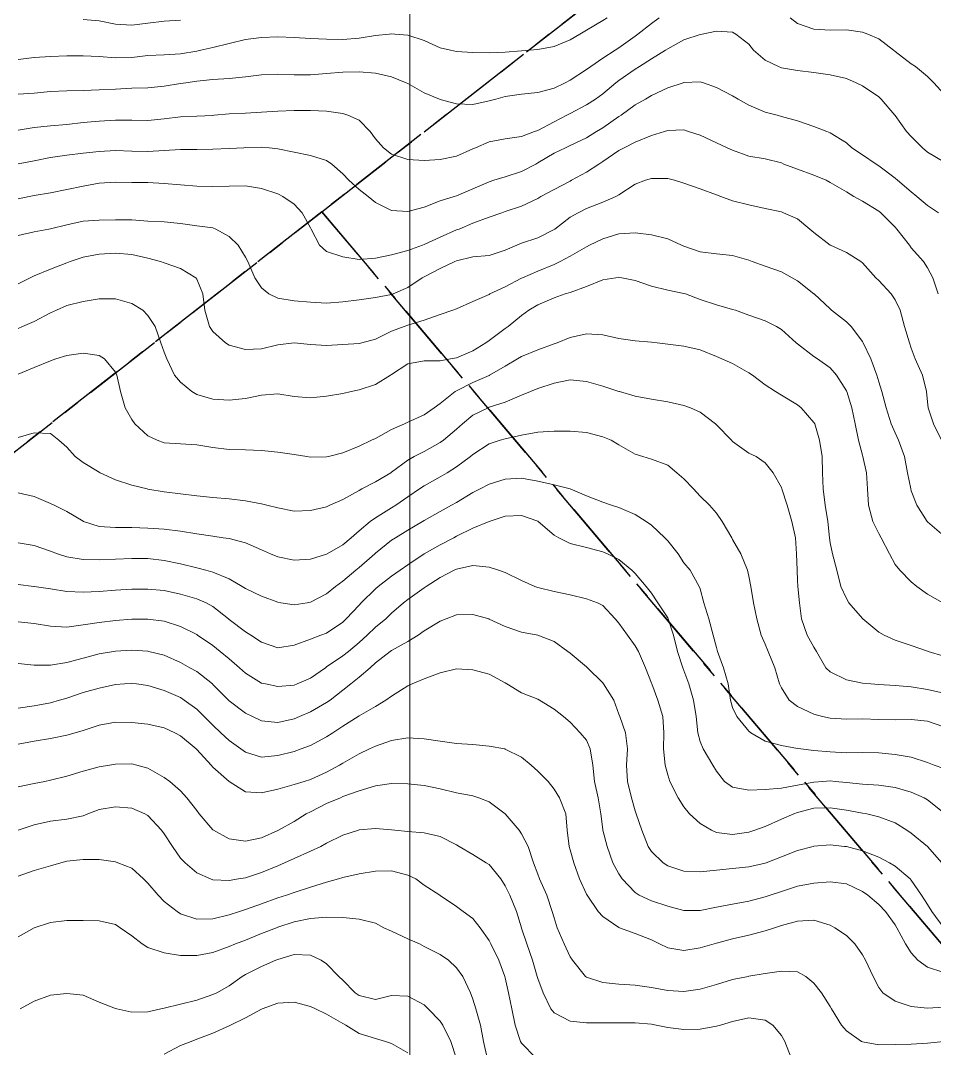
# Model space of a CAD drawing. Header units: centimetres. Extents: x 0 to 642158, y -847 to 649707.
# Drawn here: x 617154.83 to 617182.96, y 620388.53 to 620420.16 of the extents above; entities that cross this region are included whole.
import ezdxf

# ---------------------------------------------------------------- set-up
doc = ezdxf.new("R2010")
doc.units = ezdxf.units.CM
doc.header["$MEASUREMENT"] = 0
doc.linetypes.add('CENTERX2', pattern=[4, 2.5, -0.5, 0.5, -0.5])
doc.layers.add('MEV_grille', color=254, linetype='Continuous', lineweight=9)
doc.layers.add('WAL_topographie 0.5', color=253, linetype='Continuous', lineweight=20)
doc.layers.add('SPW_parcellaire cadastral', color=7, linetype='CENTERX2', lineweight=25, true_color=0xff0542)

# ---------------------------------------------------------------- blocks, each defined once
blk = doc.blocks.new('*U112')
at = {"layer": 'MEV_grille', "transparency": 33554687}
blk.add_lwpolyline([(0, 1825.476), (0, -1825.476)], dxfattribs=at)
blk = doc.blocks.new('*U113')
at = {"layer": 'MEV_grille', "color": 0, "linetype": 'ByBlock', "lineweight": -2, "transparency": 16777216}
blk.add_blockref('*U112', (1800, 0), dxfattribs=at)

msp = doc.modelspace()

# ---------------------------------------------------------------- linework, layer by layer
at = {"layer": 'SPW_parcellaire cadastral'}
for points in [[(617274.764, 620500.676), (617269.952, 620496.899), (617211.998, 620451.663), (617205.087, 620446.27), (617195.532, 620438.811), (617164.102, 620414.279), (617134.906, 620391.492), (617133.598, 620390.47), (617094.809, 620440.723), (617090.922, 620445.759), (617243.342, 620567.204), (617274.764, 620500.676)], [(617299.621, 620319.465), (617271.662, 620287.186), (617203.974, 620367.182), (617164.102, 620414.279), (617195.532, 620438.811), (617299.621, 620319.465)], [(617188.127, 620354.816), (617171.917, 620342.183), (617146.257, 620375.609), (617134.906, 620391.492), (617164.102, 620414.279), (617203.974, 620367.182), (617188.127, 620354.816)]]:
    msp.add_lwpolyline(points, dxfattribs=at)
at = {"layer": 'WAL_topographie 0.5'}
for points in [[(617154.75, 620418.965), (617155.25, 620419.024), (617155.75, 620419.062), (617156.25, 620419.081), (617156.75, 620419.077), (617157.25, 620419.056), (617157.75, 620419.019), (617158.25, 620419.026), (617158.75, 620419.085), (617159.25, 620419.111), (617159.75, 620419.137), (617160.25, 620419.222), (617160.382, 620419.25), (617160.75, 620419.335), (617161.25, 620419.462), (617161.75, 620419.581), (617162.25, 620419.648), (617162.75, 620419.662), (617163.25, 620419.648), (617163.75, 620419.617), (617164.25, 620419.588), (617164.75, 620419.583), (617165.25, 620419.625), (617165.75, 620419.706), (617166.173, 620419.75), (617166.25, 620419.76), (617166.35, 620419.75), (617166.75, 620419.713), (617167.25, 620419.55), (617167.75, 620419.323), (617168.067, 620419.25), (617168.25, 620419.208), (617168.75, 620419.186), (617169.25, 620419.175), (617169.75, 620419.194), (617170.25, 620419.229), (617170.5, 620419.25), (617170.75, 620419.27), (617171.25, 620419.37), (617171.75, 620419.575), (617172.043, 620419.75), (617172.25, 620419.866), (617172.75, 620420.161), (617172.887, 620420.25)], [(617154.75, 620417.898), (617155.25, 620417.93), (617155.75, 620417.978), (617156.25, 620418.005), (617156.75, 620418.014), (617157.25, 620418.033), (617157.75, 620418.058), (617158.25, 620418.081), (617158.75, 620418.096), (617159.25, 620418.146), (617159.75, 620418.225), (617159.914, 620418.25), (617160.25, 620418.299), (617160.75, 620418.352), (617161.25, 620418.38), (617161.75, 620418.435), (617162.25, 620418.496), (617162.75, 620418.515), (617163.25, 620418.496), (617163.75, 620418.496), (617164.25, 620418.538), (617164.75, 620418.573), (617165.25, 620418.584), (617165.75, 620418.546), (617166.25, 620418.429), (617166.7, 620418.25), (617166.75, 620418.226), (617167.25, 620417.943), (617167.721, 620417.75), (617167.75, 620417.739), (617168.25, 620417.601), (617168.75, 620417.582), (617169.25, 620417.694), (617169.463, 620417.75), (617169.75, 620417.83), (617170.25, 620417.898), (617170.75, 620417.952), (617171.25, 620418.087), (617171.596, 620418.25), (617171.75, 620418.33), (617172.25, 620418.656), (617172.382, 620418.75), (617172.75, 620419.005), (617173.128, 620419.25), (617173.25, 620419.33), (617173.75, 620419.689), (617173.833, 620419.75), (617174.25, 620420.069), (617174.486, 620420.25)], [(617156.75, 620420.201), (617157.25, 620420.155), (617157.75, 620420.056), (617158.25, 620420.02), (617158.75, 620420.085), (617159.25, 620420.142), (617159.75, 620420.178)], [(617178.519, 620420.25), (617178.75, 620420.078), (617179.25, 620419.9), (617179.75, 620419.869), (617180.25, 620419.876), (617180.75, 620419.806), (617180.907, 620419.75), (617181.25, 620419.607), (617181.704, 620419.25), (617181.75, 620419.212), (617182.25, 620418.833), (617182.377, 620418.75), (617182.75, 620418.447), (617182.943, 620418.25), (617183.25, 620417.906)], [(617154.75, 620416.79), (617155.25, 620416.869), (617155.75, 620416.927), (617156.25, 620416.97), (617156.75, 620417.023), (617157.25, 620417.072), (617157.75, 620417.103), (617158.25, 620417.102), (617158.75, 620417.087), (617159.25, 620417.138), (617159.75, 620417.206), (617160.25, 620417.22), (617160.75, 620417.246), (617160.792, 620417.25), (617161.25, 620417.294), (617161.75, 620417.315), (617162.25, 620417.341), (617162.75, 620417.378), (617163.25, 620417.399), (617163.75, 620417.399), (617164.25, 620417.372), (617164.75, 620417.301), (617164.905, 620417.25), (617165.25, 620417.095), (617165.588, 620416.75), (617165.75, 620416.525), (617166.003, 620416.25), (617166.25, 620416.049), (617166.75, 620415.888), (617167.25, 620415.855), (617167.75, 620415.891), (617168.25, 620415.996), (617168.75, 620416.213), (617168.835, 620416.25), (617169.25, 620416.429), (617169.75, 620416.525), (617170.25, 620416.6), (617170.649, 620416.75), (617170.75, 620416.784), (617171.25, 620417.046), (617171.648, 620417.25), (617171.75, 620417.303), (617172.25, 620417.572), (617172.528, 620417.75), (617172.75, 620417.907), (617173.154, 620418.25), (617173.25, 620418.323), (617173.75, 620418.672), (617173.878, 620418.75), (617174.25, 620418.984), (617174.686, 620419.25), (617174.75, 620419.294), (617175.25, 620419.566), (617175.75, 620419.74), (617175.813, 620419.75), (617176.25, 620419.837), (617176.75, 620419.806), (617176.848, 620419.75), (617177.25, 620419.439), (617177.391, 620419.25), (617177.75, 620418.948), (617178.157, 620418.75), (617178.25, 620418.712), (617178.75, 620418.628), (617179.25, 620418.567), (617179.75, 620418.494), (617180.25, 620418.382), (617180.556, 620418.25), (617180.75, 620418.159), (617181.25, 620417.819), (617181.325, 620417.75), (617181.747, 620417.25), (617181.75, 620417.247), (617182.101, 620416.75), (617182.25, 620416.593), (617182.59, 620416.25), (617182.75, 620416.11), (617183.25, 620415.822)], [(617154.75, 620415.754), (617155.25, 620415.85), (617155.75, 620415.953), (617156.25, 620416.018), (617156.75, 620416.081), (617157.25, 620416.139), (617157.75, 620416.164), (617158.25, 620416.147), (617158.75, 620416.134), (617159.25, 620416.167), (617159.75, 620416.2), (617160.25, 620416.198), (617160.75, 620416.208), (617161.25, 620416.226), (617161.697, 620416.25), (617161.75, 620416.253), (617162.25, 620416.269), (617162.476, 620416.25), (617162.75, 620416.222), (617163.25, 620416.115), (617163.75, 620416.008), (617164.25, 620415.86), (617164.409, 620415.75), (617164.75, 620415.446), (617164.932, 620415.25), (617165.25, 620414.97), (617165.527, 620414.75), (617165.75, 620414.563), (617166.25, 620414.323), (617166.75, 620414.288), (617167.25, 620414.427), (617167.75, 620414.612), (617168.176, 620414.75), (617168.25, 620414.771), (617168.75, 620414.988), (617169.25, 620415.204), (617169.401, 620415.25), (617169.75, 620415.358), (617170.25, 620415.524), (617170.689, 620415.75), (617170.75, 620415.783), (617171.25, 620416.08), (617171.599, 620416.25), (617171.75, 620416.319), (617172.25, 620416.552), (617172.558, 620416.75), (617172.75, 620416.868), (617173.25, 620417.208), (617173.316, 620417.25), (617173.75, 620417.569), (617174.062, 620417.75), (617174.25, 620417.862), (617174.75, 620418.093), (617175.223, 620418.25), (617175.25, 620418.259), (617175.75, 620418.279), (617175.85, 620418.25), (617176.25, 620418.108), (617176.75, 620417.843), (617176.915, 620417.75), (617177.25, 620417.565), (617177.75, 620417.349), (617178.12, 620417.25), (617178.25, 620417.217), (617178.75, 620417.077), (617179.25, 620416.9), (617179.653, 620416.75), (617179.75, 620416.712), (617180.25, 620416.399), (617180.416, 620416.25), (617180.75, 620416.031), (617181.164, 620415.75), (617181.25, 620415.69), (617181.75, 620415.312), (617181.822, 620415.25), (617182.25, 620414.893), (617182.42, 620414.75), (617182.75, 620414.472), (617183.085, 620414.25)], [(617154.75, 620414.679), (617155.09, 620414.75), (617155.25, 620414.783), (617155.75, 620414.866), (617156.25, 620414.961), (617156.75, 620415.067), (617157.25, 620415.16), (617157.75, 620415.193), (617158.25, 620415.182), (617158.75, 620415.176), (617159.25, 620415.155), (617159.75, 620415.107), (617160.25, 620415.066), (617160.75, 620415.053), (617161.25, 620415.073), (617161.75, 620415.074), (617162.25, 620414.996), (617162.75, 620414.833), (617162.906, 620414.75), (617163.25, 620414.517), (617163.495, 620414.25), (617163.75, 620413.782), (617163.769, 620413.75), (617164.026, 620413.25), (617164.25, 620413.062), (617164.75, 620412.893), (617165.25, 620412.814), (617165.75, 620412.852), (617166.25, 620412.953), (617166.75, 620413.089), (617167.198, 620413.25), (617167.25, 620413.269), (617167.75, 620413.5), (617168.25, 620413.722), (617168.328, 620413.75), (617168.75, 620413.929), (617169.25, 620414.113), (617169.644, 620414.25), (617169.75, 620414.285), (617170.25, 620414.45), (617170.75, 620414.693), (617170.842, 620414.75), (617171.25, 620414.97), (617171.75, 620415.227), (617171.793, 620415.25), (617172.25, 620415.501), (617172.631, 620415.75), (617172.75, 620415.828), (617173.25, 620416.17), (617173.413, 620416.25), (617173.75, 620416.419), (617174.25, 620416.626), (617174.652, 620416.75), (617174.75, 620416.782), (617175.25, 620416.798), (617175.392, 620416.75), (617175.75, 620416.635), (617176.25, 620416.404), (617176.581, 620416.25), (617176.75, 620416.171), (617177.25, 620415.995), (617177.75, 620415.91), (617178.25, 620415.782), (617178.33, 620415.75), (617178.75, 620415.588), (617179.25, 620415.405), (617179.628, 620415.25), (617179.75, 620415.186), (617180.25, 620414.89), (617180.478, 620414.75), (617180.75, 620414.602), (617181.25, 620414.301), (617181.311, 620414.25), (617181.75, 620413.804), (617181.8, 620413.75), (617182.191, 620413.25), (617182.25, 620413.169), (617182.625, 620412.75), (617182.75, 620412.555), (617182.909, 620412.25), (617183.078, 620411.75)], [(617154.75, 620413.551), (617155.25, 620413.659), (617155.694, 620413.75), (617155.75, 620413.76), (617156.25, 620413.883), (617156.75, 620413.991), (617157.25, 620414.024), (617157.75, 620414.033), (617158.25, 620414.029), (617158.75, 620413.992), (617159.25, 620413.968), (617159.75, 620413.918), (617160.25, 620413.849), (617160.75, 620413.782), (617160.842, 620413.75), (617161.25, 620413.517), (617161.529, 620413.25), (617161.75, 620412.88), (617161.827, 620412.75), (617162.036, 620412.25), (617162.25, 620411.942), (617162.474, 620411.75), (617162.75, 620411.618), (617163.25, 620411.538), (617163.75, 620411.498), (617164.25, 620411.471), (617164.75, 620411.509), (617165.25, 620411.573), (617165.75, 620411.643), (617166.25, 620411.732), (617166.297, 620411.75), (617166.75, 620411.948), (617167.196, 620412.25), (617167.25, 620412.278), (617167.75, 620412.536), (617168.194, 620412.75), (617168.25, 620412.774), (617168.75, 620412.89), (617169.25, 620412.938), (617169.75, 620413.094), (617170.108, 620413.25), (617170.25, 620413.309), (617170.75, 620413.481), (617171.25, 620413.733), (617171.274, 620413.75), (617171.75, 620414.113), (617171.996, 620414.25), (617172.25, 620414.381), (617172.75, 620414.575), (617173.154, 620414.75), (617173.25, 620414.805), (617173.75, 620415.128), (617174.066, 620415.25), (617174.25, 620415.305), (617174.75, 620415.302), (617174.963, 620415.25), (617175.25, 620415.163), (617175.75, 620414.991), (617176.25, 620414.804), (617176.389, 620414.75), (617176.75, 620414.619), (617177.25, 620414.491), (617177.75, 620414.384), (617178.25, 620414.274), (617178.315, 620414.25), (617178.75, 620414.059), (617179.127, 620413.75), (617179.25, 620413.647), (617179.75, 620413.257), (617179.766, 620413.25), (617180.25, 620413.026), (617180.691, 620412.75), (617180.75, 620412.705), (617181.156, 620412.25), (617181.25, 620412.163), (617181.63, 620411.75), (617181.75, 620411.575), (617181.906, 620411.25), (617182.045, 620410.75), (617182.191, 620410.25), (617182.25, 620410.088), (617182.372, 620409.75), (617182.591, 620409.25), (617182.717, 620408.75), (617182.75, 620408.435), (617182.773, 620408.25), (617182.931, 620407.75), (617183.183, 620407.25)], [(617154.75, 620412.058), (617155.127, 620412.25), (617155.25, 620412.308), (617155.75, 620412.511), (617156.25, 620412.71), (617156.357, 620412.75), (617156.75, 620412.888), (617157.25, 620412.979), (617157.75, 620413.006), (617158.25, 620412.966), (617158.75, 620412.852), (617159.131, 620412.75), (617159.25, 620412.709), (617159.75, 620412.533), (617160.222, 620412.25), (617160.25, 620412.207), (617160.435, 620411.75), (617160.496, 620411.25), (617160.64, 620410.75), (617160.75, 620410.593), (617161.133, 620410.25), (617161.25, 620410.175), (617161.75, 620410.043), (617162.25, 620410.059), (617162.75, 620410.183), (617163.25, 620410.25), (617163.25, 620410.25), (617163.25, 620410.25), (617163.75, 620410.196), (617164.25, 620410.165), (617164.75, 620410.191), (617165.25, 620410.227), (617165.337, 620410.25), (617165.75, 620410.357), (617166.25, 620410.603), (617166.635, 620410.75), (617166.75, 620410.79), (617167.25, 620410.946), (617167.75, 620411.119), (617168.134, 620411.25), (617168.25, 620411.293), (617168.75, 620411.514), (617169.25, 620411.737), (617169.272, 620411.75), (617169.75, 620411.97), (617170.25, 620412.236), (617170.28, 620412.25), (617170.75, 620412.455), (617171.25, 620412.658), (617171.443, 620412.75), (617171.75, 620412.916), (617172.25, 620413.203), (617172.343, 620413.25), (617172.75, 620413.447), (617173.25, 620413.602), (617173.75, 620413.63), (617174.25, 620413.569), (617174.75, 620413.451), (617175.176, 620413.25), (617175.25, 620413.22), (617175.75, 620413.045), (617176.25, 620412.984), (617176.75, 620412.935), (617177.25, 620412.788), (617177.35, 620412.75), (617177.75, 620412.606), (617178.25, 620412.43), (617178.583, 620412.25), (617178.75, 620412.157), (617179.25, 620411.755), (617179.256, 620411.75), (617179.75, 620411.29), (617179.798, 620411.25), (617180.25, 620410.895), (617180.4, 620410.75), (617180.75, 620410.288), (617180.771, 620410.25), (617181.007, 620409.75), (617181.187, 620409.25), (617181.25, 620409.045), (617181.343, 620408.75), (617181.478, 620408.25), (617181.626, 620407.75), (617181.75, 620407.476), (617181.852, 620407.25), (617182.045, 620406.75), (617182.137, 620406.25), (617182.232, 620405.75), (617182.25, 620405.692), (617182.423, 620405.25), (617182.74, 620404.75), (617182.75, 620404.738), (617183.25, 620404.31)], [(617154.75, 620410.689), (617154.891, 620410.75), (617155.25, 620410.907), (617155.75, 620411.169), (617155.931, 620411.25), (617156.25, 620411.391), (617156.75, 620411.518), (617157.25, 620411.597), (617157.75, 620411.597), (617158.25, 620411.461), (617158.594, 620411.25), (617158.75, 620411.092), (617158.967, 620410.75), (617159.147, 620410.25), (617159.25, 620409.957), (617159.326, 620409.75), (617159.569, 620409.25), (617159.75, 620409.037), (617160.098, 620408.75), (617160.25, 620408.659), (617160.75, 620408.517), (617161.25, 620408.488), (617161.75, 620408.538), (617162.25, 620408.636), (617162.75, 620408.673), (617163.25, 620408.597), (617163.75, 620408.551), (617164.25, 620408.603), (617164.75, 620408.684), (617165.01, 620408.75), (617165.25, 620408.798), (617165.75, 620408.97), (617166.217, 620409.25), (617166.25, 620409.27), (617166.75, 620409.602), (617167.25, 620409.698), (617167.75, 620409.694), (617168.068, 620409.75), (617168.25, 620409.784), (617168.75, 620409.998), (617169.152, 620410.25), (617169.25, 620410.319), (617169.75, 620410.691), (617169.836, 620410.75), (617170.25, 620411.088), (617170.478, 620411.25), (617170.75, 620411.418), (617171.25, 620411.628), (617171.589, 620411.75), (617171.75, 620411.801), (617172.25, 620411.977), (617172.75, 620412.182), (617173.15, 620412.25), (617173.25, 620412.267), (617173.341, 620412.25), (617173.75, 620412.165), (617174.25, 620411.989), (617174.75, 620411.872), (617175.25, 620411.766), (617175.296, 620411.75), (617175.75, 620411.579), (617176.25, 620411.415), (617176.75, 620411.278), (617176.833, 620411.25), (617177.25, 620411.1), (617177.75, 620410.924), (617178.098, 620410.75), (617178.25, 620410.662), (617178.704, 620410.25), (617178.75, 620410.212), (617179.25, 620409.829), (617179.367, 620409.75), (617179.75, 620409.475), (617179.948, 620409.25), (617180.25, 620408.775), (617180.261, 620408.75), (617180.42, 620408.25), (617180.524, 620407.75), (617180.628, 620407.25), (617180.75, 620406.788), (617180.762, 620406.75), (617180.868, 620406.25), (617180.904, 620405.75), (617180.931, 620405.25), (617181.068, 620404.75), (617181.25, 620404.381), (617181.318, 620404.25), (617181.574, 620403.75), (617181.75, 620403.431), (617181.895, 620403.25), (617182.25, 620402.889), (617182.422, 620402.75), (617182.75, 620402.511), (617183.221, 620402.25)], [(617154.75, 620409.281), (617155.25, 620409.486), (617155.75, 620409.694), (617155.917, 620409.75), (617156.25, 620409.854), (617156.75, 620409.928), (617157.25, 620409.861), (617157.407, 620409.75), (617157.75, 620409.343), (617157.788, 620409.25), (617157.905, 620408.75), (617158.046, 620408.25), (617158.25, 620407.887), (617158.348, 620407.75), (617158.75, 620407.384), (617159.029, 620407.25), (617159.25, 620407.172), (617159.75, 620407.136), (617160.25, 620407.11), (617160.75, 620407.03), (617161.25, 620406.966), (617161.75, 620406.957), (617162.25, 620406.929), (617162.75, 620406.881), (617163.25, 620406.811), (617163.636, 620406.75), (617163.75, 620406.731), (617164.25, 620406.735), (617164.306, 620406.75), (617164.75, 620406.862), (617165.25, 620407.067), (617165.632, 620407.25), (617165.75, 620407.306), (617166.25, 620407.579), (617166.645, 620407.75), (617166.75, 620407.805), (617167.25, 620408.029), (617167.561, 620408.25), (617167.75, 620408.381), (617168.205, 620408.75), (617168.25, 620408.774), (617168.75, 620409.025), (617169.25, 620409.243), (617169.264, 620409.25), (617169.75, 620409.532), (617170.126, 620409.75), (617170.25, 620409.823), (617170.75, 620410.032), (617171.25, 620410.218), (617171.347, 620410.25), (617171.75, 620410.415), (617172.25, 620410.521), (617172.75, 620410.494), (617173.25, 620410.382), (617173.75, 620410.307), (617174.25, 620410.272), (617174.429, 620410.25), (617174.75, 620410.205), (617175.25, 620410.142), (617175.75, 620410.035), (617176.25, 620409.825), (617176.413, 620409.75), (617176.75, 620409.613), (617177.25, 620409.329), (617177.356, 620409.25), (617177.75, 620408.953), (617178.071, 620408.75), (617178.25, 620408.639), (617178.75, 620408.34), (617178.861, 620408.25), (617179.25, 620407.797), (617179.275, 620407.75), (617179.426, 620407.25), (617179.501, 620406.75), (617179.521, 620406.25), (617179.537, 620405.75), (617179.599, 620405.25), (617179.676, 620404.75), (617179.727, 620404.25), (617179.75, 620404.09), (617179.828, 620403.75), (617179.953, 620403.25), (617180.08, 620402.75), (617180.25, 620402.377), (617180.325, 620402.25), (617180.75, 620401.76), (617180.76, 620401.75), (617181.25, 620401.345), (617181.417, 620401.25), (617181.75, 620401.099), (617182.25, 620400.93), (617182.75, 620400.756), (617182.767, 620400.75), (617183.25, 620400.601)], [(617154.75, 620407.333), (617155.25, 620407.48), (617155.75, 620407.453), (617156.008, 620407.25), (617156.25, 620407.035), (617156.507, 620406.75), (617156.75, 620406.566), (617157.25, 620406.263), (617157.274, 620406.25), (617157.75, 620406.03), (617158.25, 620405.866), (617158.725, 620405.75), (617158.75, 620405.745), (617159.25, 620405.661), (617159.75, 620405.599), (617160.25, 620405.536), (617160.75, 620405.486), (617161.25, 620405.442), (617161.75, 620405.381), (617162.25, 620405.292), (617162.412, 620405.25), (617162.75, 620405.165), (617163.25, 620405.068), (617163.75, 620405.092), (617164.25, 620405.204), (617164.346, 620405.25), (617164.75, 620405.422), (617165.25, 620405.708), (617165.335, 620405.75), (617165.75, 620405.972), (617166.228, 620406.25), (617166.25, 620406.264), (617166.75, 620406.632), (617166.942, 620406.75), (617167.25, 620406.907), (617167.75, 620407.177), (617167.85, 620407.25), (617168.25, 620407.586), (617168.434, 620407.75), (617168.75, 620408.017), (617169.219, 620408.25), (617169.25, 620408.264), (617169.75, 620408.426), (617170.25, 620408.641), (617170.527, 620408.75), (617170.75, 620408.842), (617171.25, 620409.002), (617171.75, 620409.107), (617172.25, 620409.053), (617172.75, 620408.917), (617173.25, 620408.754), (617173.263, 620408.75), (617173.75, 620408.608), (617174.25, 620408.514), (617174.75, 620408.435), (617175.25, 620408.32), (617175.449, 620408.25), (617175.75, 620408.11), (617176.224, 620407.75), (617176.25, 620407.728), (617176.717, 620407.25), (617176.75, 620407.216), (617177.25, 620406.855), (617177.474, 620406.75), (617177.75, 620406.556), (617178.002, 620406.25), (617178.25, 620405.797), (617178.266, 620405.75), (617178.429, 620405.25), (617178.575, 620404.75), (617178.68, 620404.25), (617178.716, 620403.75), (617178.731, 620403.25), (617178.75, 620402.934), (617178.761, 620402.75), (617178.804, 620402.25), (617178.872, 620401.75), (617179.049, 620401.25), (617179.25, 620400.881), (617179.328, 620400.75), (617179.618, 620400.25), (617179.75, 620400.122), (617180.25, 620399.872), (617180.75, 620399.771), (617181, 620399.75), (617181.25, 620399.733), (617181.75, 620399.706), (617182.25, 620399.661), (617182.75, 620399.583), (617183.25, 620399.466)], [(617154.75, 620405.63), (617155.25, 620405.514), (617155.75, 620405.306), (617155.858, 620405.25), (617156.25, 620405.053), (617156.75, 620404.758), (617156.768, 620404.75), (617157.25, 620404.597), (617157.75, 620404.564), (617158.25, 620404.564), (617158.75, 620404.545), (617159.25, 620404.513), (617159.75, 620404.453), (617160.25, 620404.371), (617160.75, 620404.293), (617161.069, 620404.25), (617161.25, 620404.222), (617161.75, 620404.095), (617162.25, 620403.873), (617162.525, 620403.75), (617162.75, 620403.658), (617163.25, 620403.559), (617163.75, 620403.588), (617164.25, 620403.741), (617164.266, 620403.75), (617164.75, 620404.032), (617165.007, 620404.25), (617165.25, 620404.461), (617165.591, 620404.75), (617165.75, 620404.859), (617166.25, 620405.167), (617166.376, 620405.25), (617166.75, 620405.511), (617167.109, 620405.75), (617167.25, 620405.851), (617167.75, 620406.123), (617167.964, 620406.25), (617168.25, 620406.427), (617168.679, 620406.75), (617168.75, 620406.81), (617169.25, 620407.139), (617169.596, 620407.25), (617169.75, 620407.295), (617170.25, 620407.402), (617170.75, 620407.496), (617171.25, 620407.534), (617171.75, 620407.532), (617172.25, 620407.489), (617172.75, 620407.357), (617173.005, 620407.25), (617173.25, 620407.105), (617173.75, 620406.82), (617173.986, 620406.75), (617174.25, 620406.672), (617174.75, 620406.484), (617175.029, 620406.25), (617175.25, 620406.065), (617175.545, 620405.75), (617175.75, 620405.527), (617176.035, 620405.25), (617176.25, 620405.002), (617176.432, 620404.75), (617176.722, 620404.25), (617176.75, 620404.198), (617177.004, 620403.75), (617177.21, 620403.25), (617177.25, 620403.064), (617177.306, 620402.75), (617177.393, 620402.25), (617177.493, 620401.75), (617177.63, 620401.25), (617177.75, 620400.975), (617177.845, 620400.75), (617178.051, 620400.25), (617178.189, 620399.75), (617178.25, 620399.628), (617178.487, 620399.25), (617178.75, 620399.06), (617179.25, 620398.823), (617179.521, 620398.75), (617179.75, 620398.699), (617180.25, 620398.664), (617180.75, 620398.678), (617181.25, 620398.655), (617181.75, 620398.641), (617182.25, 620398.659), (617182.75, 620398.603), (617183.25, 620398.435)], [(617154.75, 620404.092), (617155.25, 620404.012), (617155.75, 620403.832), (617155.965, 620403.75), (617156.25, 620403.665), (617156.75, 620403.582), (617157.25, 620403.566), (617157.75, 620403.588), (617158.25, 620403.615), (617158.75, 620403.606), (617159.25, 620403.548), (617159.75, 620403.447), (617160.25, 620403.326), (617160.535, 620403.25), (617160.75, 620403.194), (617161.25, 620402.986), (617161.652, 620402.75), (617161.75, 620402.683), (617162.25, 620402.448), (617162.75, 620402.266), (617162.837, 620402.25), (617163.25, 620402.181), (617163.648, 620402.25), (617163.75, 620402.268), (617164.25, 620402.519), (617164.525, 620402.75), (617164.75, 620402.916), (617165.145, 620403.25), (617165.25, 620403.331), (617165.729, 620403.75), (617165.75, 620403.77), (617166.25, 620404.172), (617166.37, 620404.25), (617166.75, 620404.481), (617167.203, 620404.75), (617167.25, 620404.778), (617167.75, 620405.053), (617168.098, 620405.25), (617168.25, 620405.337), (617168.75, 620405.639), (617168.976, 620405.75), (617169.25, 620405.897), (617169.75, 620406.056), (617170.25, 620406.084), (617170.75, 620405.992), (617171.25, 620405.877), (617171.75, 620405.75), (617171.75, 620405.75), (617172.25, 620405.542), (617172.75, 620405.348), (617173.025, 620405.25), (617173.25, 620405.177), (617173.75, 620404.961), (617174.09, 620404.75), (617174.25, 620404.641), (617174.667, 620404.25), (617174.75, 620404.154), (617175.07, 620403.75), (617175.25, 620403.479), (617175.437, 620403.25), (617175.724, 620402.75), (617175.75, 620402.675), (617175.865, 620402.25), (617176.015, 620401.75), (617176.153, 620401.25), (617176.25, 620400.875), (617176.285, 620400.75), (617176.47, 620400.25), (617176.607, 620399.75), (617176.679, 620399.25), (617176.75, 620399.029), (617176.883, 620398.75), (617177.25, 620398.294), (617177.309, 620398.25), (617177.75, 620397.991), (617178.25, 620397.852), (617178.75, 620397.764), (617178.846, 620397.75), (617179.25, 620397.7), (617179.75, 620397.659), (617180.25, 620397.631), (617180.75, 620397.638), (617181.25, 620397.635), (617181.75, 620397.583), (617182.25, 620397.495), (617182.75, 620397.33), (617182.951, 620397.25), (617183.25, 620397.145)], [(617154.75, 620402.814), (617155.238, 620402.75), (617155.25, 620402.749), (617155.75, 620402.68), (617156.25, 620402.596), (617156.75, 620402.573), (617157.25, 620402.599), (617157.75, 620402.635), (617158.25, 620402.666), (617158.75, 620402.666), (617159.25, 620402.621), (617159.75, 620402.517), (617160.25, 620402.37), (617160.537, 620402.25), (617160.75, 620402.136), (617161.225, 620401.75), (617161.25, 620401.729), (617161.75, 620401.355), (617161.917, 620401.25), (617162.25, 620401.033), (617162.75, 620400.857), (617163.25, 620400.94), (617163.75, 620401.126), (617164.07, 620401.25), (617164.25, 620401.318), (617164.75, 620401.65), (617164.851, 620401.75), (617165.25, 620402.178), (617165.317, 620402.25), (617165.75, 620402.679), (617165.832, 620402.75), (617166.25, 620403.065), (617166.519, 620403.25), (617166.75, 620403.416), (617167.25, 620403.75), (617167.25, 620403.75), (617167.75, 620404.033), (617168.167, 620404.25), (617168.25, 620404.296), (617168.75, 620404.542), (617169.25, 620404.748), (617169.255, 620404.75), (617169.75, 620404.911), (617170.25, 620404.938), (617170.75, 620404.76), (617170.767, 620404.75), (617171.25, 620404.333), (617171.394, 620404.25), (617171.75, 620404.074), (617172.25, 620403.944), (617172.75, 620403.816), (617172.897, 620403.75), (617173.25, 620403.578), (617173.649, 620403.25), (617173.75, 620403.148), (617174.083, 620402.75), (617174.25, 620402.54), (617174.448, 620402.25), (617174.75, 620401.78), (617174.765, 620401.75), (617174.931, 620401.25), (617175.055, 620400.75), (617175.221, 620400.25), (617175.25, 620400.167), (617175.397, 620399.75), (617175.541, 620399.25), (617175.629, 620398.75), (617175.682, 620398.25), (617175.75, 620397.982), (617175.84, 620397.75), (617176.137, 620397.25), (617176.25, 620397.07), (617176.499, 620396.75), (617176.75, 620396.572), (617177.25, 620396.484), (617177.75, 620396.501), (617178.25, 620396.543), (617178.75, 620396.633), (617179.25, 620396.731), (617179.529, 620396.75), (617179.75, 620396.766), (617179.906, 620396.75), (617180.25, 620396.717), (617180.75, 620396.663), (617181.25, 620396.634), (617181.75, 620396.563), (617182.25, 620396.421), (617182.642, 620396.25), (617182.75, 620396.186), (617183.25, 620395.783)], [(617154.75, 620401.657), (617155.25, 620401.61), (617155.75, 620401.525), (617156.25, 620401.501), (617156.75, 620401.568), (617157.25, 620401.644), (617157.75, 620401.702), (617158.25, 620401.742), (617158.75, 620401.746), (617159.25, 620401.682), (617159.75, 620401.517), (617160.25, 620401.268), (617160.277, 620401.25), (617160.75, 620400.93), (617160.977, 620400.75), (617161.25, 620400.519), (617161.569, 620400.25), (617161.75, 620400.086), (617162.25, 620399.777), (617162.368, 620399.75), (617162.75, 620399.67), (617163.25, 620399.715), (617163.344, 620399.75), (617163.75, 620399.926), (617164.211, 620400.25), (617164.25, 620400.274), (617164.75, 620400.611), (617164.921, 620400.75), (617165.25, 620401.03), (617165.496, 620401.25), (617165.75, 620401.495), (617166.068, 620401.75), (617166.25, 620401.927), (617166.615, 620402.25), (617166.75, 620402.352), (617167.25, 620402.704), (617167.316, 620402.75), (617167.75, 620403.029), (617168.181, 620403.25), (617168.25, 620403.283), (617168.75, 620403.391), (617169.25, 620403.344), (617169.543, 620403.25), (617169.75, 620403.177), (617170.25, 620402.934), (617170.66, 620402.75), (617170.75, 620402.718), (617171.25, 620402.595), (617171.75, 620402.489), (617172.25, 620402.371), (617172.59, 620402.25), (617172.75, 620402.161), (617173.135, 620401.75), (617173.25, 620401.62), (617173.511, 620401.25), (617173.75, 620400.92), (617173.849, 620400.75), (617174.062, 620400.25), (617174.25, 620399.772), (617174.258, 620399.75), (617174.45, 620399.25), (617174.601, 620398.75), (617174.628, 620398.25), (617174.626, 620397.75), (617174.669, 620397.25), (617174.75, 620396.954), (617174.819, 620396.75), (617175.071, 620396.25), (617175.25, 620395.964), (617175.421, 620395.75), (617175.75, 620395.459), (617176.095, 620395.25), (617176.25, 620395.179), (617176.75, 620395.116), (617177.25, 620395.186), (617177.43, 620395.25), (617177.75, 620395.366), (617178.25, 620395.585), (617178.631, 620395.75), (617178.75, 620395.792), (617179.25, 620395.923), (617179.75, 620395.941), (617180.25, 620395.864), (617180.75, 620395.774), (617180.881, 620395.75), (617181.25, 620395.661), (617181.75, 620395.475), (617182.115, 620395.25), (617182.25, 620395.161), (617182.75, 620394.75), (617182.75, 620394.75), (617183.185, 620394.25)], [(617154.75, 620400.377), (617155.25, 620400.328), (617155.75, 620400.324), (617156.25, 620400.415), (617156.75, 620400.545), (617157.25, 620400.675), (617157.69, 620400.75), (617157.75, 620400.76), (617158.25, 620400.785), (617158.75, 620400.755), (617158.772, 620400.75), (617159.25, 620400.632), (617159.75, 620400.407), (617160.038, 620400.25), (617160.25, 620400.134), (617160.733, 620399.75), (617160.75, 620399.734), (617161.228, 620399.25), (617161.25, 620399.229), (617161.75, 620398.854), (617161.964, 620398.75), (617162.25, 620398.612), (617162.75, 620398.56), (617163.25, 620398.679), (617163.416, 620398.75), (617163.75, 620398.888), (617164.25, 620399.175), (617164.355, 620399.25), (617164.75, 620399.561), (617164.992, 620399.75), (617165.25, 620399.957), (617165.589, 620400.25), (617165.75, 620400.395), (617166.203, 620400.75), (617166.25, 620400.782), (617166.75, 620401.058), (617167.064, 620401.25), (617167.25, 620401.382), (617167.75, 620401.682), (617167.928, 620401.75), (617168.25, 620401.879), (617168.75, 620401.892), (617169.243, 620401.75), (617169.25, 620401.748), (617169.75, 620401.517), (617170.25, 620401.347), (617170.75, 620401.252), (617170.757, 620401.25), (617171.25, 620401.053), (617171.679, 620400.75), (617171.75, 620400.7), (617172.25, 620400.281), (617172.283, 620400.25), (617172.75, 620399.788), (617172.778, 620399.75), (617173.088, 620399.25), (617173.25, 620398.823), (617173.276, 620398.75), (617173.453, 620398.25), (617173.513, 620397.75), (617173.481, 620397.25), (617173.514, 620396.75), (617173.635, 620396.25), (617173.75, 620395.845), (617173.783, 620395.75), (617173.951, 620395.25), (617174.152, 620394.75), (617174.25, 620394.597), (617174.609, 620394.25), (617174.75, 620394.153), (617175.25, 620393.985), (617175.75, 620393.97), (617176.25, 620394.018), (617176.75, 620394.071), (617177.25, 620394.127), (617177.75, 620394.238), (617177.786, 620394.25), (617178.25, 620394.435), (617178.75, 620394.63), (617179.224, 620394.75), (617179.25, 620394.757), (617179.75, 620394.797), (617180.193, 620394.75), (617180.25, 620394.745), (617180.75, 620394.619), (617181.25, 620394.423), (617181.576, 620394.25), (617181.75, 620394.138), (617182.212, 620393.75), (617182.25, 620393.709), (617182.567, 620393.25), (617182.75, 620392.959), (617182.883, 620392.75), (617183.248, 620392.25)], [(617154.75, 620399.009), (617155.25, 620399.081), (617155.75, 620399.174), (617156.027, 620399.25), (617156.25, 620399.313), (617156.75, 620399.484), (617157.25, 620399.625), (617157.75, 620399.73), (617158.028, 620399.75), (617158.25, 620399.766), (617158.393, 620399.75), (617158.75, 620399.706), (617159.25, 620399.551), (617159.75, 620399.329), (617159.869, 620399.25), (617160.25, 620398.975), (617160.479, 620398.75), (617160.75, 620398.479), (617160.993, 620398.25), (617161.25, 620398.011), (617161.611, 620397.75), (617161.75, 620397.656), (617162.25, 620397.501), (617162.75, 620397.546), (617163.25, 620397.673), (617163.468, 620397.75), (617163.75, 620397.855), (617164.25, 620398.124), (617164.44, 620398.25), (617164.75, 620398.453), (617165.217, 620398.75), (617165.25, 620398.773), (617165.75, 620399.057), (617166.077, 620399.25), (617166.25, 620399.372), (617166.75, 620399.693), (617166.887, 620399.75), (617167.25, 620399.905), (617167.75, 620400.096), (617168.25, 620400.212), (617168.75, 620400.185), (617169.25, 620400.048), (617169.75, 620399.78), (617169.797, 620399.75), (617170.25, 620399.482), (617170.75, 620399.277), (617170.803, 620399.25), (617171.25, 620398.977), (617171.54, 620398.75), (617171.75, 620398.574), (617172.058, 620398.25), (617172.25, 620398.02), (617172.367, 620397.75), (617172.449, 620397.25), (617172.499, 620396.75), (617172.605, 620396.25), (617172.688, 620395.75), (617172.75, 620395.269), (617172.753, 620395.25), (617172.882, 620394.75), (617173.065, 620394.25), (617173.25, 620393.903), (617173.349, 620393.75), (617173.75, 620393.336), (617173.876, 620393.25), (617174.25, 620393.078), (617174.75, 620392.912), (617175.25, 620392.783), (617175.75, 620392.781), (617176.25, 620392.884), (617176.75, 620392.972), (617177.25, 620393.061), (617177.75, 620393.195), (617177.905, 620393.25), (617178.25, 620393.367), (617178.75, 620393.524), (617179.25, 620393.621), (617179.75, 620393.657), (617180.25, 620393.6), (617180.75, 620393.368), (617180.91, 620393.25), (617181.25, 620392.967), (617181.454, 620392.75), (617181.75, 620392.339), (617181.806, 620392.25), (617182.075, 620391.75), (617182.25, 620391.478), (617182.456, 620391.25), (617182.75, 620391.036), (617183.25, 620390.872)], [(617154.75, 620397.894), (617155.25, 620397.989), (617155.75, 620398.074), (617156.25, 620398.175), (617156.513, 620398.25), (617156.75, 620398.316), (617157.25, 620398.478), (617157.75, 620398.57), (617158.25, 620398.563), (617158.75, 620398.511), (617159.25, 620398.395), (617159.577, 620398.25), (617159.75, 620398.158), (617160.229, 620397.75), (617160.25, 620397.731), (617160.692, 620397.25), (617160.75, 620397.185), (617161.245, 620396.75), (617161.25, 620396.746), (617161.75, 620396.431), (617162.25, 620396.397), (617162.75, 620396.517), (617163.25, 620396.654), (617163.554, 620396.75), (617163.75, 620396.81), (617164.25, 620397.039), (617164.644, 620397.25), (617164.75, 620397.312), (617165.25, 620397.595), (617165.571, 620397.75), (617165.75, 620397.839), (617166.25, 620398.009), (617166.75, 620398.089), (617167.25, 620398.066), (617167.75, 620397.991), (617168.25, 620397.922), (617168.75, 620397.882), (617169.25, 620397.84), (617169.739, 620397.75), (617169.75, 620397.748), (617170.25, 620397.493), (617170.543, 620397.25), (617170.75, 620397.063), (617171.066, 620396.75), (617171.25, 620396.512), (617171.416, 620396.25), (617171.612, 620395.75), (617171.659, 620395.25), (617171.72, 620394.75), (617171.75, 620394.642), (617171.862, 620394.25), (617172.03, 620393.75), (617172.25, 620393.283), (617172.267, 620393.25), (617172.608, 620392.75), (617172.75, 620392.59), (617173.25, 620392.257), (617173.27, 620392.25), (617173.75, 620392.074), (617174.25, 620391.873), (617174.502, 620391.75), (617174.75, 620391.635), (617175.25, 620391.553), (617175.75, 620391.625), (617176.177, 620391.75), (617176.25, 620391.77), (617176.75, 620391.907), (617177.25, 620392.02), (617177.75, 620392.155), (617178.034, 620392.25), (617178.25, 620392.316), (617178.75, 620392.451), (617179.25, 620392.483), (617179.75, 620392.325), (617179.893, 620392.25), (617180.25, 620392.012), (617180.515, 620391.75), (617180.75, 620391.415), (617180.838, 620391.25), (617181.071, 620390.75), (617181.25, 620390.413), (617181.377, 620390.25), (617181.75, 620389.987), (617182.25, 620389.823), (617182.75, 620389.774), (617183.25, 620389.809)], [(617154.75, 620396.58), (617155.25, 620396.688), (617155.575, 620396.75), (617155.75, 620396.786), (617156.25, 620396.917), (617156.75, 620397.069), (617157.25, 620397.203), (617157.565, 620397.25), (617157.75, 620397.277), (617158.25, 620397.287), (617158.412, 620397.25), (617158.75, 620397.162), (617159.25, 620396.872), (617159.419, 620396.75), (617159.75, 620396.466), (617159.943, 620396.25), (617160.25, 620395.852), (617160.327, 620395.75), (617160.75, 620395.26), (617160.763, 620395.25), (617161.25, 620394.984), (617161.75, 620394.915), (617162.25, 620395.019), (617162.75, 620395.241), (617162.767, 620395.25), (617163.25, 620395.515), (617163.621, 620395.75), (617163.75, 620395.817), (617164.25, 620396.071), (617164.674, 620396.25), (617164.75, 620396.282), (617165.25, 620396.464), (617165.75, 620396.615), (617166.25, 620396.682), (617166.75, 620396.674), (617167.25, 620396.629), (617167.75, 620396.519), (617168.25, 620396.403), (617168.75, 620396.31), (617168.933, 620396.25), (617169.25, 620396.122), (617169.75, 620395.75), (617169.75, 620395.75), (617170.173, 620395.25), (617170.25, 620395.142), (617170.45, 620394.75), (617170.618, 620394.25), (617170.75, 620393.896), (617170.805, 620393.75), (617171.029, 620393.25), (617171.193, 620392.75), (617171.25, 620392.549), (617171.352, 620392.25), (617171.56, 620391.75), (617171.75, 620391.356), (617171.815, 620391.25), (617172.224, 620390.75), (617172.25, 620390.73), (617172.75, 620390.562), (617173.25, 620390.511), (617173.75, 620390.478), (617174.25, 620390.409), (617174.75, 620390.313), (617175.25, 620390.286), (617175.75, 620390.357), (617176.25, 620390.501), (617176.75, 620390.653), (617177.228, 620390.75), (617177.25, 620390.755), (617177.75, 620390.837), (617178.25, 620390.91), (617178.75, 620390.894), (617179.004, 620390.75), (617179.25, 620390.542), (617179.482, 620390.25), (617179.75, 620389.828), (617179.797, 620389.75), (617180.098, 620389.25), (617180.25, 620389.08), (617180.717, 620388.75), (617180.75, 620388.737), (617181.25, 620388.647), (617181.75, 620388.656), (617182.25, 620388.67), (617182.75, 620388.695), (617183.25, 620388.749)], [(617154.75, 620395.253), (617155.25, 620395.42), (617155.75, 620395.529), (617156.25, 620395.586), (617156.75, 620395.694), (617156.901, 620395.75), (617157.25, 620395.884), (617157.75, 620395.972), (617158.25, 620395.924), (617158.655, 620395.75), (617158.75, 620395.701), (617159.17, 620395.25), (617159.25, 620395.139), (617159.504, 620394.75), (617159.75, 620394.394), (617159.896, 620394.25), (617160.25, 620393.942), (617160.673, 620393.75), (617160.75, 620393.723), (617161.25, 620393.697), (617161.539, 620393.75), (617161.75, 620393.788), (617162.25, 620393.949), (617162.75, 620394.157), (617162.957, 620394.25), (617163.25, 620394.383), (617163.75, 620394.602), (617164.076, 620394.75), (617164.25, 620394.846), (617164.75, 620395.098), (617165.229, 620395.25), (617165.25, 620395.256), (617165.75, 620395.297), (617166.25, 620395.261), (617166.354, 620395.25), (617166.75, 620395.211), (617167.25, 620395.165), (617167.75, 620395.057), (617168.25, 620394.8), (617168.328, 620394.75), (617168.75, 620394.497), (617169.164, 620394.25), (617169.25, 620394.192), (617169.61, 620393.75), (617169.75, 620393.538), (617169.89, 620393.25), (617170.095, 620392.75), (617170.245, 620392.25), (617170.25, 620392.235), (617170.415, 620391.75), (617170.591, 620391.25), (617170.734, 620390.75), (617170.75, 620390.69), (617170.914, 620390.25), (617171.156, 620389.75), (617171.25, 620389.626), (617171.75, 620389.375), (617172.25, 620389.326), (617172.75, 620389.325), (617173.25, 620389.32), (617173.75, 620389.319), (617174.25, 620389.277), (617174.398, 620389.25), (617174.75, 620389.178), (617175.25, 620389.112), (617175.75, 620389.131), (617176.25, 620389.217), (617176.372, 620389.25), (617176.75, 620389.36), (617177.25, 620389.476), (617177.75, 620389.402), (617177.988, 620389.25), (617178.25, 620388.931), (617178.354, 620388.75), (617178.555, 620388.25)], [(617154.75, 620393.836), (617155.25, 620394.011), (617155.75, 620394.157), (617156.063, 620394.25), (617156.25, 620394.3), (617156.75, 620394.35), (617157.25, 620394.345), (617157.75, 620394.28), (617157.823, 620394.25), (617158.25, 620394.078), (617158.609, 620393.75), (617158.75, 620393.619), (617159.059, 620393.25), (617159.25, 620393.06), (617159.646, 620392.75), (617159.75, 620392.68), (617160.25, 620392.507), (617160.75, 620392.523), (617161.25, 620392.643), (617161.572, 620392.75), (617161.75, 620392.805), (617162.25, 620392.989), (617162.75, 620393.17), (617163.013, 620393.25), (617163.25, 620393.333), (617163.75, 620393.495), (617164.25, 620393.648), (617164.616, 620393.75), (617164.75, 620393.791), (617165.25, 620393.902), (617165.75, 620393.991), (617166.25, 620394.001), (617166.75, 620393.867), (617166.998, 620393.75), (617167.25, 620393.559), (617167.736, 620393.25), (617167.75, 620393.241), (617168.25, 620392.907), (617168.455, 620392.75), (617168.75, 620392.532), (617168.976, 620392.25), (617169.25, 620391.854), (617169.301, 620391.75), (617169.547, 620391.25), (617169.739, 620390.75), (617169.75, 620390.706), (617169.853, 620390.25), (617169.951, 620389.75), (617170.056, 620389.25), (617170.223, 620388.75), (617170.25, 620388.699), (617170.694, 620388.25)], [(617154.75, 620391.964), (617155.25, 620392.25), (617155.25, 620392.25), (617155.75, 620392.413), (617156.25, 620392.47), (617156.75, 620392.469), (617157.25, 620392.463), (617157.75, 620392.351), (617157.89, 620392.25), (617158.25, 620391.997), (617158.575, 620391.75), (617158.75, 620391.644), (617159.25, 620391.476), (617159.75, 620391.398), (617160.25, 620391.389), (617160.75, 620391.484), (617161.25, 620391.666), (617161.448, 620391.75), (617161.75, 620391.869), (617162.25, 620392.066), (617162.711, 620392.25), (617162.75, 620392.265), (617163.25, 620392.429), (617163.75, 620392.532), (617164.25, 620392.577), (617164.75, 620392.563), (617165.25, 620392.511), (617165.75, 620392.391), (617166.015, 620392.25), (617166.25, 620392.147), (617166.75, 620391.911), (617167.107, 620391.75), (617167.25, 620391.674), (617167.75, 620391.421), (617168.001, 620391.25), (617168.25, 620391.015), (617168.447, 620390.75), (617168.677, 620390.25), (617168.75, 620390.052), (617168.842, 620389.75), (617168.983, 620389.25), (617169.084, 620388.75), (617169.197, 620388.25)], [(617154.813, 620389.75), (617155.25, 620389.989), (617155.75, 620390.169), (617156.25, 620390.227), (617156.75, 620390.169), (617157.25, 620389.96), (617157.75, 620389.763), (617157.792, 620389.75), (617158.25, 620389.646), (617158.75, 620389.66), (617159.143, 620389.75), (617159.25, 620389.775), (617159.75, 620389.892), (617160.25, 620390.015), (617160.75, 620390.191), (617160.867, 620390.25), (617161.25, 620390.465), (617161.648, 620390.75), (617161.75, 620390.81), (617162.25, 620391.06), (617162.691, 620391.25), (617162.75, 620391.273), (617163.25, 620391.421), (617163.75, 620391.407), (617164.077, 620391.25), (617164.25, 620391.141), (617164.624, 620390.75), (617164.75, 620390.63), (617165.125, 620390.25), (617165.25, 620390.164), (617165.75, 620390.044), (617166.25, 620390.168), (617166.75, 620390.145), (617167.25, 620389.874), (617167.374, 620389.75), (617167.75, 620389.372), (617167.825, 620389.25), (617168.078, 620388.75), (617168.234, 620388.25)], [(617159.25, 620388.355), (617159.75, 620388.622), (617160.076, 620388.75), (617160.25, 620388.818), (617160.75, 620389.008), (617161.25, 620389.23), (617161.294, 620389.25), (617161.75, 620389.479), (617162.25, 620389.743), (617162.268, 620389.75), (617162.75, 620389.931), (617163.25, 620389.953), (617163.75, 620389.826), (617163.908, 620389.75), (617164.25, 620389.589), (617164.75, 620389.301), (617164.838, 620389.25), (617165.25, 620388.996), (617165.75, 620388.838), (617166.064, 620388.75), (617166.25, 620388.682), (617166.75, 620388.401)]]:
    msp.add_lwpolyline(points, dxfattribs=at)

# ---------------------------------------------------------------- block references
at = {"layer": 'MEV_grille', "transparency": 33554687}
msp.add_blockref('*U113', (615366.814, 620593.644), dxfattribs=at)

doc.saveas('drawing.dxf')
